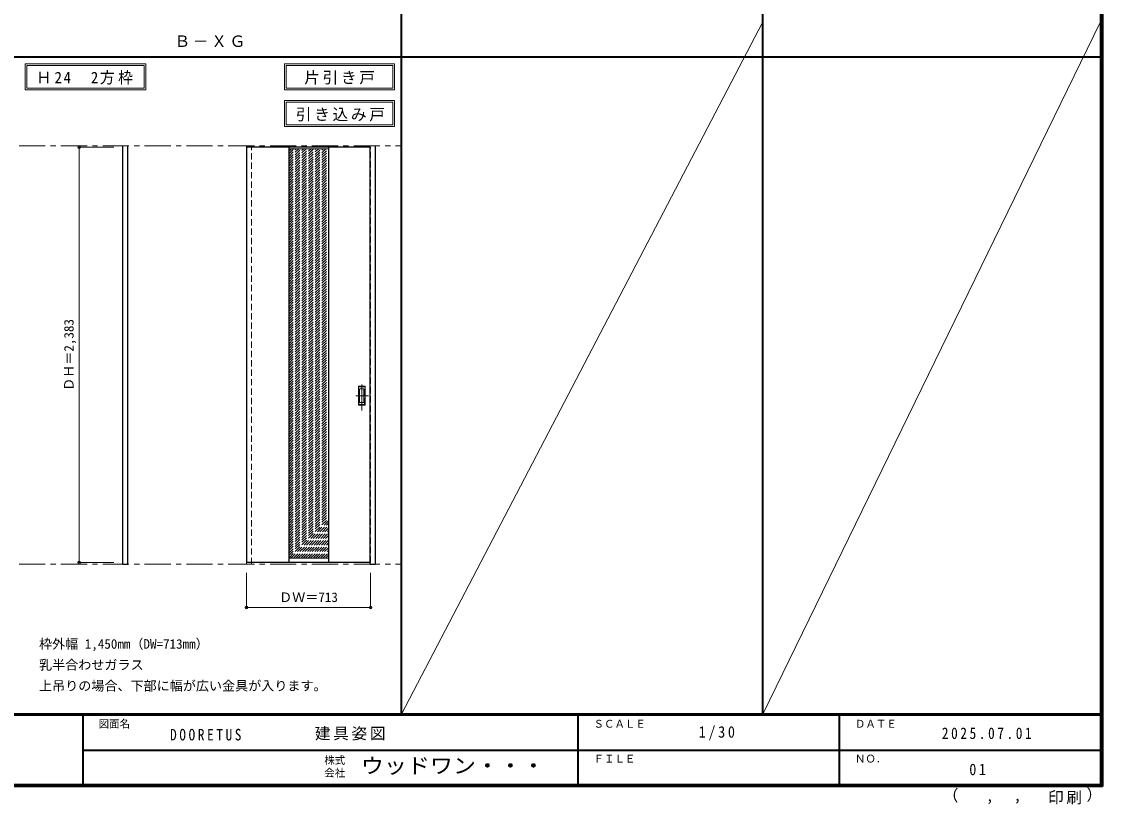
# Model space of a CAD drawing. Units: millimetres, scale not verified. Extents: x -6000 to 5700, y -4307 to 4260.
# Drawn here: x -502 to 5700, y -4307 to 186 of the extents above; entities that cross this region are included whole.
import ezdxf
from ezdxf.enums import TextEntityAlignment as Align

# ---------------------------------------------------------------- set-up
doc = ezdxf.new("R2010")
doc.units = ezdxf.units.MM
doc.header["$LTSCALE"] = 30
doc.header["$PDMODE"] = 32
doc.header["$PDSIZE"] = 15
doc.linetypes.add('CHAIN1', pattern=[8, 5, -1, 1, -1])
doc.linetypes.add('DASHED1', pattern=[1.8, 1.2, -0.6])
for name, color, linetype, lineweight in [('0-1_通り芯', 7, 'CHAIN1', 18), ('0-2_扉', 4, 'DASHED1', 9), ('0-3_仕上げ', 7, 'Continuous', 18), ('0-4_枠', 3, 'Continuous', 25), ('0-6_引手', 7, 'Continuous', 18), ('0-A_文字', 7, 'Continuous', 18), ('0-B_寸法', 7, 'Continuous', 9), ('0-C_ハッチ', 4, 'DASHED1', 9), ('F-1_枠', 6, 'Continuous', 40), ('F-A_文字', 7, 'Continuous', 18)]:
    doc.layers.add(name, color=color, linetype=linetype, lineweight=lineweight)
doc.styles.add('ＭＳ ゴシック', font='')
doc.styles.get('ＭＳ ゴシック').set_extended_font_data('MS Gothic')

msp = doc.modelspace()

# ---------------------------------------------------------------- linework, layer by layer
at = {"layer": '0-1_通り芯'}
for p, q in [((-2916, -527.5), (1678, -527.5)), ((-2916, -2927.5), (1678, -2927.5))]:
    msp.add_line(p, q, dxfattribs=at)
at = {"layer": '0-2_扉', "color": 3, "linetype": 'Continuous', "lineweight": 25}
for p, q in [((1498, -535.5), (788, -535.5)), ((788, -535.5), (788, -2918.5)), ((1498, -2918.5), (788, -2918.5))]:
    msp.add_line(p, q, dxfattribs=at)
at = {"layer": '0-2_扉'}
for p, q in [((788, -535.5), (788, -539.5)), ((1498, -535.5), (1501, -535.5))]:
    msp.add_line(p, q, dxfattribs=at)
msp.add_lwpolyline([(1498, -2918.5), (1501, -2918.5), (1501, -535.5)], dxfattribs=at)
at = {"layer": '0-3_仕上げ', "color": 3, "lineweight": 25}
for p, q in [((1030.5, -535.5), (1030.5, -2918.5)), ((1258.5, -535.5), (1258.5, -2918.5))]:
    msp.add_line(p, q, dxfattribs=at)
at = {"layer": '0-3_仕上げ'}
for p, q in [((1030.5, -543.5), (1258.5, -543.5)), ((1258.5, -2894.5), (1030.5, -2894.5))]:
    msp.add_line(p, q, dxfattribs=at)
at = {"layer": '0-4_枠'}
for p, q in [((78, -2927.5), (78, -527.5)), ((108, -2927.5), (108, -527.5)), ((1498, -2927.5), (1498, -527.5)), ((1528, -2927.5), (1528, -527.5)), ((78, -2927.5), (108, -2927.5)), ((1498, -2927.5), (1528, -2927.5))]:
    msp.add_line(p, q, dxfattribs=at)
at = {"layer": '0-4_枠', "color": 4, "linetype": 'DASHED1', "lineweight": 9}
for p, q in [((788, -2927.5), (788, -527.5)), ((818, -2927.5), (818, -527.5)), ((788, -2927.5), (818, -2927.5))]:
    msp.add_line(p, q, dxfattribs=at)
at = {"layer": '0-6_引手'}
for p, q in [((1469, -1906), (1431, -1906)), ((1431, -2016), (1431, -1906)), ((1462.5, -1922), (1437.5, -1922)), ((1437.5, -2000), (1437.5, -1922)), ((1462.5, -2000), (1462.5, -1922)), ((1469, -2016), (1469, -1906)), ((1469, -2016), (1431, -2016)), ((1462.5, -2000), (1437.5, -2000))]:
    msp.add_line(p, q, dxfattribs=at)
at = {"layer": '0-6_引手', "linetype": 'DASHED1'}
for p, q in [((1434, -2012), (1434, -1910)), ((1466, -2012), (1434, -2012))]:
    msp.add_line(p, q, dxfattribs=at)
at = {"layer": '0-6_引手', "linetype": 'CHAIN1'}
for p, q in [((1450, -2046.23), (1450, -1875.38)), ((1488.07, -1961), (1415.56, -1961))]:
    msp.add_line(p, q, dxfattribs=at)
at = {"layer": '0-6_引手', "linetype": 'DASHED1'}
msp.add_lwpolyline([(1466, -2012), (1466, -1910), (1434, -1910)], dxfattribs=at)
at = {"layer": '0-A_文字'}
for p, q in [((-482, -55.5), (-482, -205.5)), ((1006.97, -55.5), (1006.97, -205.5)), ((-472, -65.5), (-472, -195.5)), ((-472, -65.5), (200.62, -65.5)), ((200.62, -65.5), (200.62, -195.5)), ((1016.97, -65.5), (1016.97, -195.5)), ((1016.97, -65.5), (1628, -65.5)), ((1628, -65.5), (1628, -195.5)), ((-482, -205.5), (210.62, -205.5)), ((-472, -195.5), (200.62, -195.5)), ((1006.97, -205.5), (1638, -205.5)), ((1016.97, -195.5), (1628, -195.5)), ((1006.97, -266.97), (1006.97, -416.97)), ((1016.97, -276.97), (1016.97, -406.97)), ((1016.97, -276.97), (1628, -276.97)), ((1628, -276.97), (1628, -406.97)), ((1006.97, -416.97), (1638, -416.97)), ((1016.97, -406.97), (1628, -406.97))]:
    msp.add_line(p, q, dxfattribs=at)
for points in [[(-482, -55.5), (210.62, -55.5), (210.62, -205.5)], [(1006.97, -55.5), (1638, -55.5), (1638, -205.5)], [(1006.97, -266.97), (1638, -266.97), (1638, -416.97)]]:
    msp.add_lwpolyline(points, dxfattribs=at)
at = {"layer": '0-B_寸法', "color": 4}
for p, q in [((-172, -535.5), (28, -535.5)), ((-172, -535.5), (-172, -2918.5)), ((-172, -2918.5), (28, -2918.5)), ((1501, -3177), (1501, -2977))]:
    msp.add_line(p, q, dxfattribs=at)
msp.add_lwpolyline([(1501, -3177), (788, -3177), (788, -2977)], dxfattribs=at)
at = {"layer": '0-B_寸法'}
for p in [(-172, -535.5), (-172, -2918.5), (788, -3177), (1501, -3177)]:
    msp.add_point(p, dxfattribs=at)
at = {"layer": '0-C_ハッチ'}
for p, q in [((1030.5, -587.82), (1074.93, -543.39)), ((1030.5, -672.68), (1159.79, -543.39)), ((1030.5, -757.53), (1244.64, -543.39)), ((1030.5, -743.39), (1230.5, -543.39)), ((1030.5, -729.24), (1216.35, -543.39)), ((1030.5, -715.1), (1202.21, -543.39)), ((1030.5, -700.96), (1188.07, -543.39)), ((1030.5, -686.82), (1173.93, -543.39)), ((1030.5, -658.53), (1145.64, -543.39)), ((1030.5, -644.39), (1131.5, -543.39)), ((1030.5, -630.25), (1117.36, -543.39)), ((1030.5, -616.11), (1103.22, -543.39)), ((1030.5, -601.97), (1089.07, -543.39)), ((1030.5, -573.68), (1060.79, -543.39)), ((1030.5, -559.54), (1046.65, -543.39)), ((1030.5, -771.67), (1258.5, -543.67)), ((1030.5, -785.81), (1258.5, -557.81)), ((1030.5, -799.96), (1258.5, -571.96)), ((1030.5, -814.1), (1258.5, -586.1)), ((1030.5, -828.24), (1258.5, -600.24)), ((1030.5, -842.38), (1258.5, -614.38)), ((1030.5, -856.52), (1258.5, -628.52)), ((1030.5, -870.67), (1258.5, -642.67)), ((1030.5, -884.81), (1258.5, -656.81)), ((1030.5, -898.95), (1258.5, -670.95)), ((1030.5, -913.09), (1258.5, -685.09)), ((1030.5, -927.23), (1258.5, -699.23)), ((1030.5, -941.38), (1258.5, -713.38)), ((1030.5, -955.52), (1258.5, -727.52)), ((1030.5, -969.66), (1258.5, -741.66)), ((1030.5, -983.8), (1258.5, -755.8)), ((1030.5, -997.95), (1258.5, -769.95)), ((1030.5, -1012.09), (1258.5, -784.09)), ((1030.5, -1026.23), (1258.5, -798.23)), ((1030.5, -1040.37), (1258.5, -812.37)), ((1030.5, -1054.51), (1258.5, -826.51)), ((1030.5, -1068.66), (1258.5, -840.66)), ((1030.5, -1082.8), (1258.5, -854.8)), ((1030.5, -1096.94), (1258.5, -868.94)), ((1030.5, -1111.08), (1258.5, -883.08)), ((1030.5, -1125.22), (1258.5, -897.22)), ((1030.5, -1139.37), (1258.5, -911.37)), ((1030.5, -1153.51), (1258.5, -925.51)), ((1030.5, -1167.65), (1258.5, -939.65)), ((1030.5, -1181.79), (1258.5, -953.79)), ((1030.5, -1195.94), (1258.5, -967.94)), ((1030.5, -1210.08), (1258.5, -982.08)), ((1030.5, -1224.22), (1258.5, -996.22)), ((1030.5, -1238.36), (1258.5, -1010.36)), ((1030.5, -1252.5), (1258.5, -1024.5)), ((1030.5, -1266.65), (1258.5, -1038.65)), ((1030.5, -1280.79), (1258.5, -1052.79)), ((1030.5, -1294.93), (1258.5, -1066.93)), ((1030.5, -1309.07), (1258.5, -1081.07)), ((1030.5, -1323.21), (1258.5, -1095.21)), ((1030.5, -1337.36), (1258.5, -1109.36)), ((1030.5, -1351.5), (1258.5, -1123.5)), ((1030.5, -1365.64), (1258.5, -1137.64)), ((1030.5, -1379.78), (1258.5, -1151.78)), ((1030.5, -1393.93), (1258.5, -1165.93)), ((1030.5, -1408.07), (1258.5, -1180.07)), ((1030.5, -1422.21), (1258.5, -1194.21)), ((1030.5, -1436.35), (1258.5, -1208.35)), ((1030.5, -1450.49), (1258.5, -1222.49)), ((1030.5, -1464.64), (1258.5, -1236.64)), ((1030.5, -1478.78), (1258.5, -1250.78)), ((1030.5, -1492.92), (1258.5, -1264.92)), ((1030.5, -1507.06), (1258.5, -1279.06)), ((1030.5, -1521.2), (1258.5, -1293.2)), ((1030.5, -1535.35), (1258.5, -1307.35)), ((1030.5, -1549.49), (1258.5, -1321.49)), ((1030.5, -1563.63), (1258.5, -1335.63)), ((1030.5, -1577.77), (1258.5, -1349.77)), ((1030.5, -1591.92), (1258.5, -1363.92)), ((1030.5, -1606.06), (1258.5, -1378.06)), ((1030.5, -1620.2), (1258.5, -1392.2)), ((1030.5, -1634.34), (1258.5, -1406.34)), ((1030.5, -1648.48), (1258.5, -1420.48)), ((1030.5, -1662.63), (1258.5, -1434.63)), ((1030.5, -1676.77), (1258.5, -1448.77)), ((1030.5, -1690.91), (1258.5, -1462.91)), ((1030.5, -1705.05), (1258.5, -1477.05)), ((1030.5, -1719.19), (1258.5, -1491.19)), ((1030.5, -1733.34), (1258.5, -1505.34)), ((1030.5, -1747.48), (1258.5, -1519.48)), ((1030.5, -1761.62), (1258.5, -1533.62)), ((1030.5, -1775.76), (1258.5, -1547.76)), ((1030.5, -1789.91), (1258.5, -1561.91)), ((1030.5, -1804.05), (1258.5, -1576.05)), ((1030.5, -1818.19), (1258.5, -1590.19)), ((1030.5, -1832.33), (1258.5, -1604.33)), ((1030.5, -1846.47), (1258.5, -1618.47)), ((1030.5, -1860.62), (1258.5, -1632.62)), ((1030.5, -1874.76), (1258.5, -1646.76)), ((1030.5, -1888.9), (1258.5, -1660.9)), ((1030.5, -1903.04), (1258.5, -1675.04)), ((1030.5, -1917.18), (1258.5, -1689.18)), ((1030.5, -1931.33), (1258.5, -1703.33)), ((1030.5, -1945.47), (1258.5, -1717.47)), ((1030.5, -1959.61), (1258.5, -1731.61)), ((1030.5, -1973.75), (1258.5, -1745.75)), ((1030.5, -1987.9), (1258.5, -1759.9)), ((1030.5, -2002.04), (1258.5, -1774.04)), ((1030.5, -2016.18), (1258.5, -1788.18)), ((1030.5, -2030.32), (1258.5, -1802.32)), ((1030.5, -2044.46), (1258.5, -1816.46)), ((1030.5, -2058.61), (1258.5, -1830.61)), ((1030.5, -2072.75), (1258.5, -1844.75)), ((1030.5, -2086.89), (1258.5, -1858.89)), ((1030.5, -2101.03), (1258.5, -1873.03)), ((1030.5, -2115.17), (1258.5, -1887.17)), ((1030.5, -2129.32), (1258.5, -1901.32)), ((1030.5, -2143.46), (1258.5, -1915.46)), ((1030.5, -2157.6), (1258.5, -1929.6)), ((1030.5, -2171.74), (1258.5, -1943.74)), ((1030.5, -2185.88), (1258.5, -1957.88)), ((1030.5, -2200.03), (1258.5, -1972.03)), ((1030.5, -2214.17), (1258.5, -1986.17)), ((1030.5, -2228.31), (1258.5, -2000.31)), ((1030.5, -2242.45), (1258.5, -2014.45)), ((1030.5, -2256.6), (1258.5, -2028.6)), ((1030.5, -2270.74), (1258.5, -2042.74)), ((1030.5, -2284.88), (1258.5, -2056.88)), ((1030.5, -2299.02), (1258.5, -2071.02)), ((1030.5, -2313.16), (1258.5, -2085.16)), ((1030.5, -2327.31), (1258.5, -2099.31)), ((1030.5, -2341.45), (1258.5, -2113.45)), ((1030.5, -2355.59), (1258.5, -2127.59)), ((1030.5, -2369.73), (1258.5, -2141.73)), ((1030.5, -2383.87), (1258.5, -2155.87)), ((1030.5, -2398.02), (1258.5, -2170.02)), ((1030.5, -2412.16), (1258.5, -2184.16)), ((1030.5, -2426.3), (1258.5, -2198.3)), ((1030.5, -2440.44), (1258.5, -2212.44)), ((1030.5, -2454.59), (1258.5, -2226.59)), ((1030.5, -2468.73), (1258.5, -2240.73)), ((1030.5, -2482.87), (1258.5, -2254.87)), ((1030.5, -2497.01), (1258.5, -2269.01)), ((1030.5, -2511.15), (1258.5, -2283.15)), ((1030.5, -2525.3), (1258.5, -2297.3)), ((1030.5, -2539.44), (1258.5, -2311.44)), ((1030.5, -2553.58), (1258.5, -2325.58)), ((1030.5, -2567.72), (1258.5, -2339.72)), ((1030.5, -2581.86), (1258.5, -2353.86)), ((1030.5, -2596.01), (1258.5, -2368.01)), ((1030.5, -2610.15), (1258.5, -2382.15)), ((1030.5, -2624.29), (1258.5, -2396.29)), ((1030.5, -2638.43), (1258.5, -2410.43)), ((1030.5, -2652.58), (1258.5, -2424.58)), ((1030.5, -2666.72), (1258.5, -2438.72)), ((1030.5, -2680.86), (1258.5, -2452.86)), ((1030.5, -2695), (1258.5, -2467)), ((1030.5, -2709.14), (1258.5, -2481.14)), ((1030.5, -2723.29), (1258.5, -2495.29)), ((1030.5, -2737.43), (1258.5, -2509.43)), ((1030.5, -2751.57), (1258.5, -2523.57)), ((1030.5, -2765.71), (1258.5, -2537.71)), ((1030.5, -2779.85), (1258.5, -2551.85)), ((1030.5, -2794), (1258.5, -2566)), ((1030.5, -2808.14), (1258.5, -2580.14)), ((1030.5, -2822.28), (1258.5, -2594.28)), ((1030.5, -2836.42), (1258.5, -2608.42)), ((1030.5, -2850.57), (1258.5, -2622.57)), ((1030.5, -2864.71), (1258.5, -2636.71)), ((1030.5, -2878.85), (1258.5, -2650.85)), ((1030.5, -2892.99), (1258.5, -2664.99)), ((1043.13, -2894.5), (1258.5, -2679.13)), ((1057.28, -2894.5), (1258.5, -2693.28)), ((1071.42, -2894.5), (1258.5, -2707.42)), ((1085.56, -2894.5), (1258.5, -2721.56)), ((1099.7, -2894.5), (1258.5, -2735.7)), ((1113.84, -2894.5), (1258.5, -2749.84)), ((1127.99, -2894.5), (1258.5, -2763.99)), ((1142.13, -2894.5), (1258.5, -2778.13)), ((1156.27, -2894.5), (1258.5, -2792.27)), ((1170.41, -2894.5), (1258.5, -2806.41)), ((1184.56, -2894.5), (1258.5, -2820.56)), ((1198.7, -2894.5), (1258.5, -2834.7)), ((1212.84, -2894.5), (1258.5, -2848.84)), ((1226.98, -2894.5), (1258.5, -2862.98)), ((1241.12, -2894.5), (1258.5, -2877.12)), ((1255.27, -2894.5), (1258.5, -2891.27))]:
    msp.add_line(p, q, dxfattribs=at)
at = {"layer": 'F-1_枠'}
for p, q in [((1678, -3790), (1678, 4175)), ((3752, -3790), (3752, 4175)), ((5690, 4175), (5690, -4205)), ((5695, 4175), (5695, -4205)), ((5700, 4175), (5700, -4205)), ((-6000, -15.5), (5700, -15.5)), ((5700, -3790), (-6000, -3790)), ((5700, -3795), (-6000, -3795)), ((-150, -3795), (-150, -4195)), ((2690, -3795), (2690, -4195)), ((4190, -3795), (4190, -4195)), ((-150, -3995), (5690, -3995.01)), ((5700, -4195), (-6000, -4195)), ((5700, -4200), (-6000, -4200)), ((5700, -4205), (-6000, -4205))]:
    msp.add_line(p, q, dxfattribs=at)
at = {"layer": 'F-A_文字'}
for p, q in [((1678, -3790), (3752, 184.5)), ((3752, -3790), (5690, 184.5))]:
    msp.add_line(p, q, dxfattribs=at)

# ---------------------------------------------------------------- texts
at = {"layer": '0-A_文字', "style": 'ＭＳ ゴシック'}
for s, p in [('枠外幅 1,450mm（DW=713mm）', (-402, -3430)), ('乳半合わせガラス', (-402, -3550)), ('上吊りの場合、下部に幅が広い金具が入ります。', (-402, -3670))]:
    msp.add_text(s, height=54.99, dxfattribs=at).set_placement(p, align=Align.BOTTOM_LEFT)
at = {"layer": '0-A_文字', "char_height": 65.98, "attachment_point": 7, "style": 'ＭＳ ゴシック'}
for s, insert in [('\\T1.17;Ｂ－ＸＧ', (375.5, 39.5)), ('\\T1.22;\\W0.95;Ｈ24\u30002方枠', (-417.34, -175.5)), ('\\T1.17;片引き戸', (1119.98, -175.5)), ('\\T1.17;引き込み戸', (1071.63, -386.97))]:
    msp.add_mtext(s, dxfattribs=dict(at, insert=insert))
at = {"layer": '0-B_寸法', "style": 'ＭＳ ゴシック'}
msp.add_text('ＤＨ＝2,383', height=54.99, rotation=90, dxfattribs=at).set_placement((-187, -1933.25), align=Align.BOTTOM_LEFT)
msp.add_text('ＤＷ＝713', height=54.99, dxfattribs=at).set_placement((975.75, -3162), align=Align.BOTTOM_LEFT)
at = {"layer": 'F-A_文字', "style": 'ＭＳ ゴシック'}
for s, height, p in [('図面名', 43.99, (-60, -3880)), ('ＳＣＡＬＥ', 43.99, (2780, -3880)), ('ＤＡＴＥ', 43.99, (4280, -3880)), ('株式', 43.99, (1235, -4089)), ('ＦＩＬＥ', 43.99, (2780, -4080)), ('ＮＯ．', 43.99, (4280, -4080)), ('会社', 43.99, (1235, -4161)), ('（', 65.98, (4784.03, -4308.31)), ('）', 65.98, (5608.4, -4304.13)), (',', 65.98, (5031.28, -4308.31)), (',', 65.98, (5190.2, -4305.53))]:
    msp.add_text(s, height=height, dxfattribs=at).set_placement(p, align=Align.BOTTOM_LEFT)
at = {"layer": 'F-A_文字', "style": 'ＭＳ ゴシック', "width": 1.1}
msp.add_text('ウッドワン・・・', height=87.98, dxfattribs=at).set_placement((1445, -4155), align=Align.BOTTOM_LEFT)
at = {"layer": 'F-A_文字', "char_height": 65.98, "attachment_point": 7, "style": 'ＭＳ ゴシック'}
for s, insert in [('\\T1.39;\\W0.85;DOORETUS', (350, -3940.79)), ('\\T1.17;建具姿図', (1180.42, -3940)), ('\\T1.38;\\W0.9;1/30', (3383.75, -3940)), ('\\T1.39;\\W0.85;2025.07.01', (4778.75, -3932.5)), ('\\T1.36;\\W0.9;01', (4936.25, -4140)), ('\\T1.17;印刷', (5388.15, -4306.92))]:
    msp.add_mtext(s, dxfattribs=dict(at, insert=insert))

doc.saveas('drawing.dxf')
